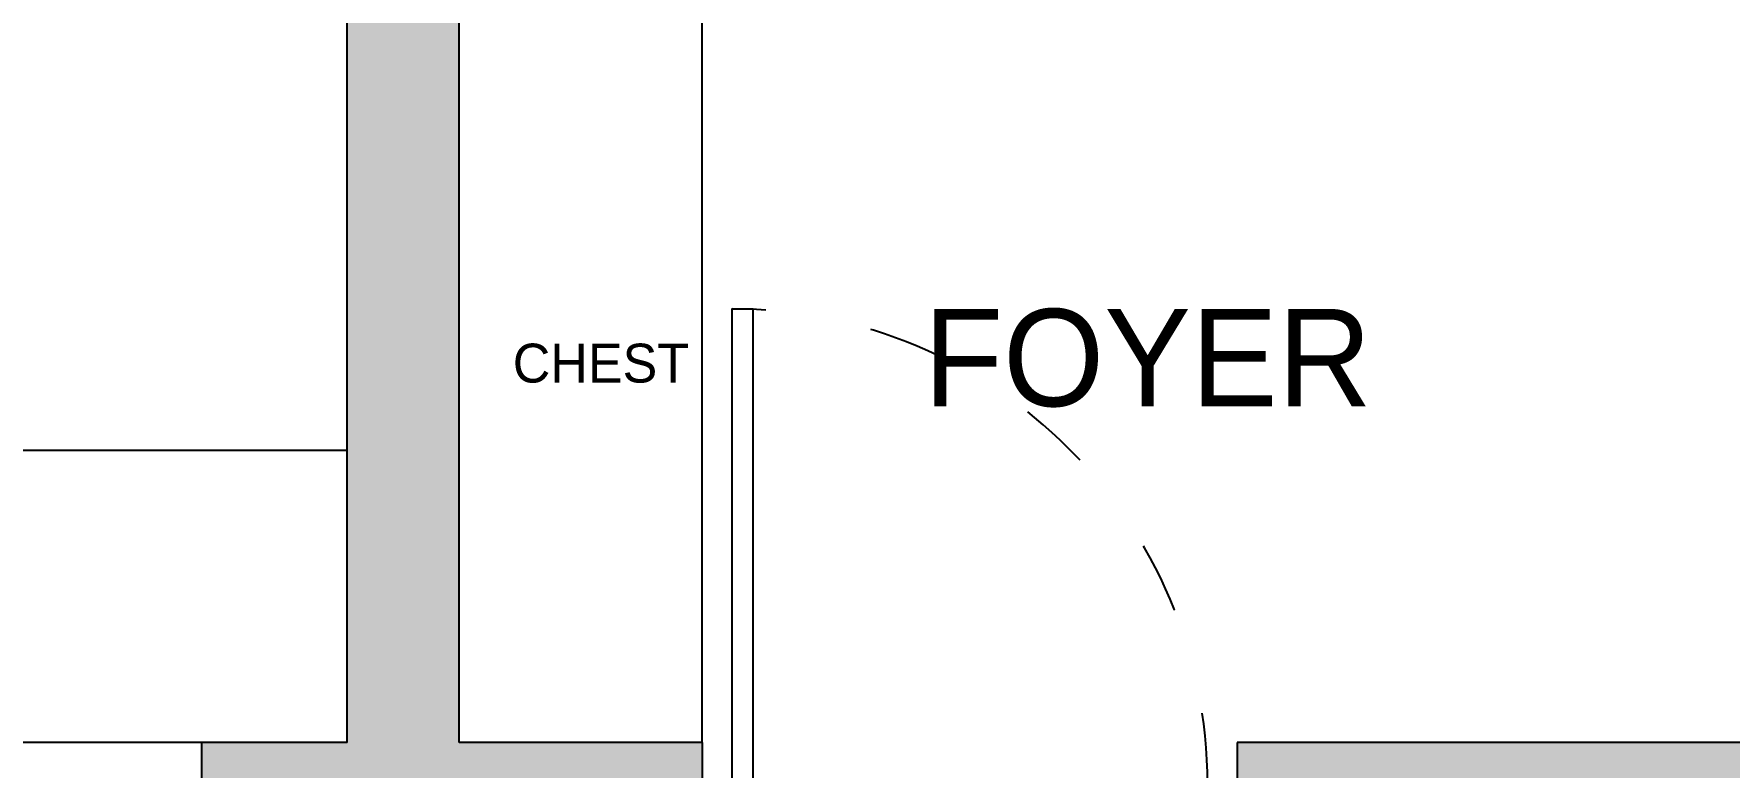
# Model space of a CAD drawing. Header units: inches. Extents: x -706 to 45253, y -3984 to 13819.
# Drawn here: x 29881.2 to 30229.7, y 6432.6 to 6583.4 of the extents above; entities that cross this region are included whole.
import ezdxf

# ---------------------------------------------------------------- set-up
doc = ezdxf.new("R2010")
doc.units = ezdxf.units.IN
doc.linetypes.add('ACAD_ISO03W100', pattern=[30, 12, -18])
for name, color, linetype in [('BC-Hatch', 8, 'Continuous'), ('BC-JOINARY', 27, 'Continuous'), ('BC-WALLS', 1, 'Continuous'), ('BC-WHITECOLOR', 7, 'Continuous')]:
    doc.layers.add(name, color=color, linetype=linetype)
doc.styles.add('style2', font='FreeSans.ttf')

# ---------------------------------------------------------------- blocks, each defined once
blk = doc.blocks.new('GOBIND DOOR 7')
at = {"layer": 'BC-Hatch', "linetype": 'ACAD_ISO03W100'}
blk.add_arc((33263.53, 16175.5), 80, 0, 90, dxfattribs=at)
at = {"layer": 'BC-JOINARY'}
blk.add_lwpolyline([(33263.53, 16175.5), (33263.53, 16255.5), (33267.03, 16255.5), (33267.03, 16175.5)], close=True, dxfattribs=at)
for points in [[(33263.53, 16171.7), (33264.78, 16171.7), (33264.78, 16165.5), (33258.53, 16165.5), (33258.53, 16175.5), (33263.53, 16175.5), (33263.53, 16171.7)], [(33343.53, 16171.7), (33342.28, 16171.7), (33342.28, 16165.5), (33348.53, 16165.5), (33348.53, 16175.5), (33343.53, 16175.5), (33343.53, 16171.7)]]:
    blk.add_lwpolyline(points, dxfattribs=at)

msp = doc.modelspace()

# ---------------------------------------------------------------- hatches: boundary and pattern name
at = {"layer": 'BC-Hatch'}
h = msp.add_hatch(color=16, dxfattribs=at)
h.paths.add_polyline_path([(30614.62, 6587.7), (30614.62, 6963.7), (30591.62, 6963.7), (30591.62, 6587.7)])
h.paths.add_polyline_path([(30577.83, 6414.7), (30586.73, 6432.48), (30579.19, 6414.7), (30614.62, 6414.7), (30614.62, 6437.7), (30554.47, 6437.7), (30560.33, 6414.7), (30568.06, 6414.7), (30568.19, 6415.59), (30568.14, 6414.7)])
h.paths.add_polyline_path([(30558.5, 6414.7), (30554.29, 6437.7), (30496.62, 6437.7), (30496.62, 6414.7), (30541.5, 6414.7), (30530.98, 6427.18), (30545.47, 6414.7)])
h.paths.add_polyline_path([(30296.62, 6414.7), (30296.62, 6437.7), (30128.62, 6437.7), (30128.62, 6426.92), (30128.62, 6414.7)])
h.paths.add_polyline_path([(30178.62, 6599.2, 1), (30201.62, 6599.2, 1)])
h.paths.add_polyline_path([(30178.62, 6952.2, 1), (30201.62, 6952.2, 1)])
h.paths.add_polyline_path([(29968.62, 6850.7), (29968.62, 6963.7), (29945.62, 6963.7), (29945.62, 6850.7)])
h.paths.add_polyline_path([(29968.62, 6437.7), (29968.62, 6700.7), (29945.62, 6700.7), (29945.62, 6610.7), (29945.62, 6437.7), (29915.62, 6437.7), (29915.62, 6414.7), (30018.62, 6414.7), (30018.62, 6426.92), (30018.62, 6437.7)])
h.paths.add_polyline_path([(29855.62, 6587.7), (29855.62, 6610.7), (29555.62, 6610.7), (29555.62, 6675.7), (29532.62, 6675.7), (29532.62, 6587.7), (29555.62, 6587.7)])
h.paths.add_polyline_path([(29555.62, 6875.7), (29555.62, 6952.2), (29832.62, 6952.2), (29832.62, 6940.7), (29855.62, 6940.7), (29855.62, 6963.7), (29532.62, 6963.7), (29532.62, 6875.7)])
h.paths.add_polyline_path([(29555.62, 6437.7), (29555.62, 6497.7), (29532.62, 6497.7), (29532.62, 6414.7), (29855.62, 6414.7), (29855.62, 6437.7)])
h.paths.add_polyline_path([(29968.62, 6091.7), (29968.62, 6114.7), (29870.62, 6114.7), (29870.62, 6091.7)])
h.paths.add_polyline_path([(30276.62, 6091.7), (30276.62, 6114.7), (30201.62, 6114.7), (30178.62, 6114.7), (30178.62, 6091.7)])
h.paths.add_polyline_path([(30253.62, 5780.2, 1), (30276.62, 5780.2, 1)])
h.paths.add_polyline_path([(29870.62, 5780.2, 1), (29893.62, 5780.2, 1)])
h.paths.add_polyline_path([(29807.12, 6437.7), (29807.12, 6497.7), (29795.62, 6497.7), (29795.62, 6442.7, 0.002309), (29796.36, 6442.7), (29800.16, 6442.7), (29800.16, 6443.95), (29806.36, 6443.95), (29806.36, 6437.7)], flags=16)

# ---------------------------------------------------------------- linework, layer by layer
msp.add_line((30018.62, 6437.7), (30018.62, 6610.7))
at = {"layer": 'BC-WALLS'}
for p, q in [((29968.62, 6437.7), (29968.62, 6700.7)), ((29945.62, 6437.7), (29945.62, 6610.7)), ((29915.62, 6437.7), (29915.62, 6414.7)), ((29945.62, 6437.7), (29915.62, 6437.7)), ((30018.62, 6437.7), (29968.62, 6437.7)), ((30018.62, 6437.7), (30018.62, 6414.7)), ((30296.62, 6437.7), (30128.62, 6437.7)), ((30128.62, 6437.7), (30128.62, 6414.7))]:
    msp.add_line(p, q, dxfattribs=at)
at = {"layer": 'BC-WHITECOLOR'}
for p, q in [((29945.62, 6497.7), (29807.12, 6497.7)), ((29915.62, 6437.7), (29855.62, 6437.7))]:
    msp.add_line(p, q, dxfattribs=at)

# ---------------------------------------------------------------- block references
at = {"layer": 'BC-JOINARY', "xscale": 1.222222222222141, "yscale": 1.222222222222142, "zscale": 1.222222222222141, "rotation": 359.9999999999999}
msp.add_blockref('GOBIND DOOR 7', (-10630.69, -13340.98), dxfattribs=at)

# ---------------------------------------------------------------- texts
at = {"layer": 'BC-WHITECOLOR', "width": 113.9495, "attachment_point": 1, "style": 'style2'}
for s, insert, char_height in [('{\\fFreeSans|b0|i0|c0|p18;FOYER}', (30064.12, 6526.84), 20), ('{\\fFreeSans|b0|i0|c0|p18;CHEST}', (29979.64, 6519.7), 8)]:
    msp.add_mtext(s, dxfattribs=dict(at, insert=insert, char_height=char_height))

doc.saveas('drawing.dxf')
